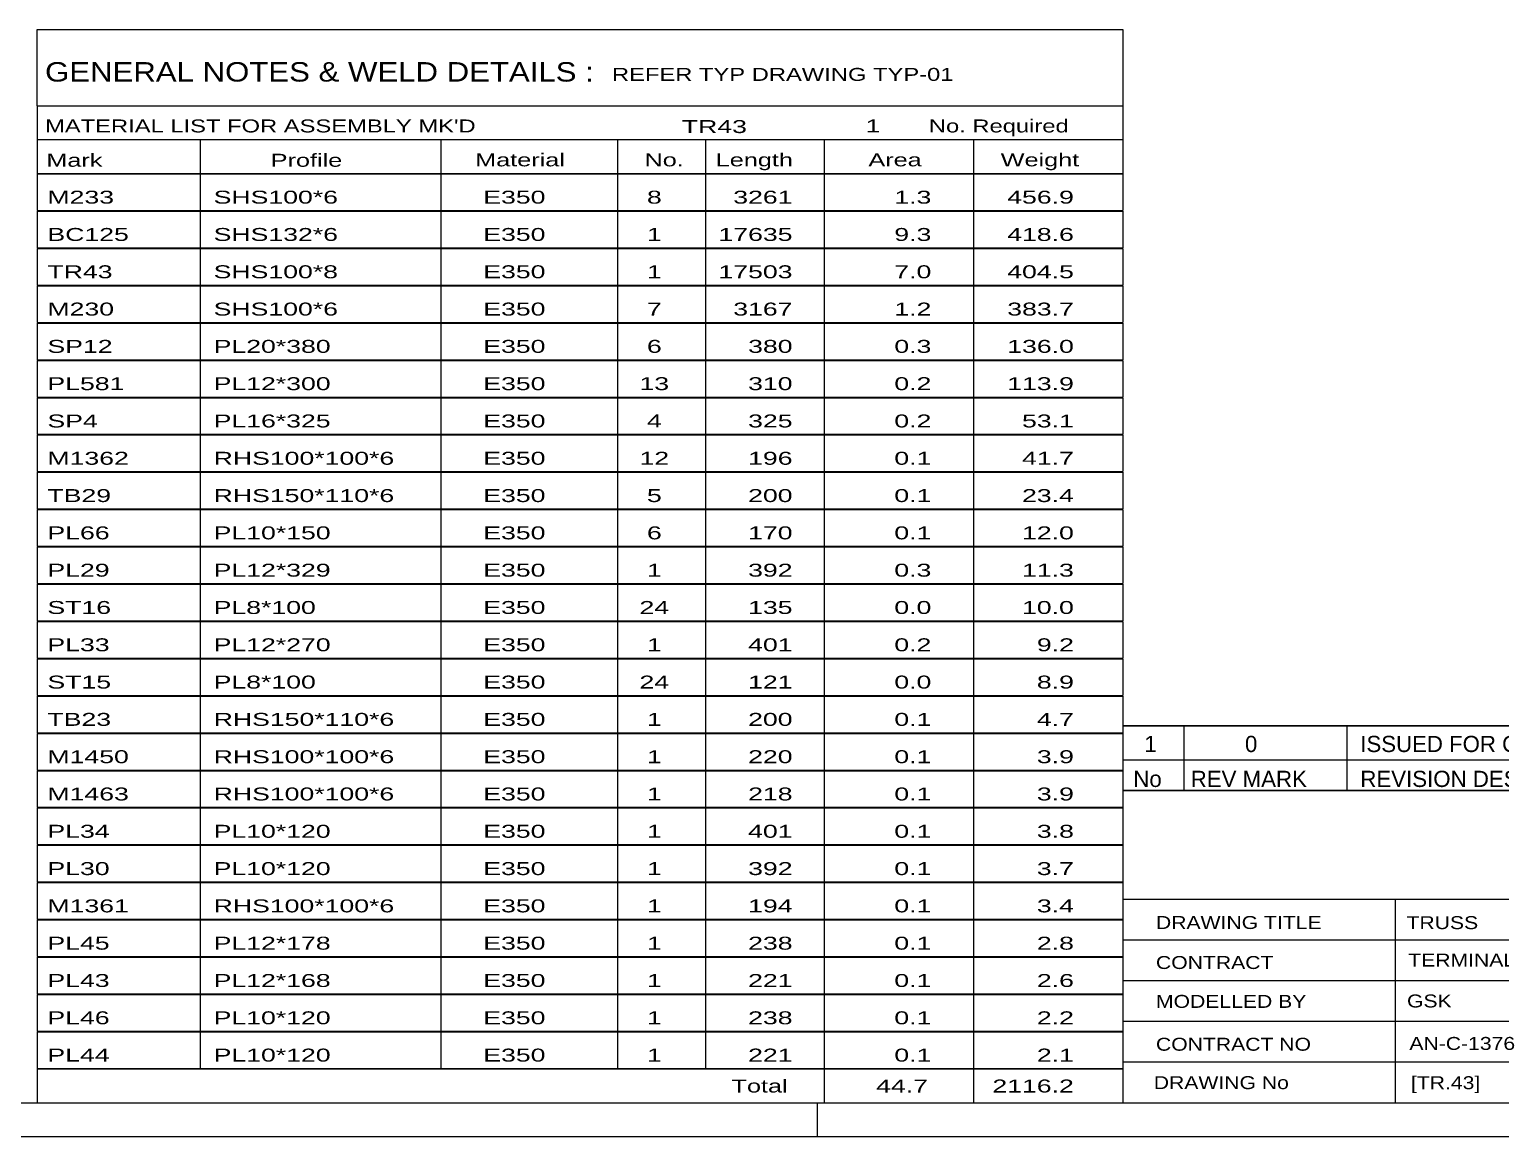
# Model space of a CAD drawing. Header units: millimetres. Extents: x 0 to 841, y 0 to 594.
# Drawn here: x 514.8 to 731.7, y 0 to 163.3 of the extents above; entities that cross this region are included whole.
import ezdxf

# ---------------------------------------------------------------- set-up
doc = ezdxf.new("R2010")
doc.units = ezdxf.units.MM
doc.styles.add('Arial Narrow', font='ARIALN.TTF', dxfattribs={"height": 0.2})

# ---------------------------------------------------------------- blocks, each defined once
blk = doc.blocks.new('Unknown-247305199-1135')
at = {"color": 5, "linetype": 'Continuous'}
for p, q in [((5, 5), (836, 5)), ((631, 0), (631, 5)), ((0, 0), (841, 0))]:
    blk.add_line(p, q, dxfattribs=at)
blk = doc.blocks.new('Unknown-247305199-60246')
at = {"color": 7, "linetype": 'Continuous'}
for p, q in [((676, 51.05), (676, 5)), ((676, 51.05), (836, 51.05)), ((836, 51), (836, 5)), ((676, 35), (836, 35)), ((716.14, 35), (716.14, 5)), ((676, 29), (836, 29)), ((818, 5.05), (818, 29.05)), ((676, 23), (836, 23)), ((760.14, 23), (760.14, 5)), ((676, 17), (836, 17)), ((676, 11), (818, 11)), ((676, 5), (836, 5))]:
    blk.add_line(p, q, dxfattribs=at)
at = {"color": 7, "style": 'Arial Narrow'}
for s, height, width, p in [('DRAWING TITLE', 1.9089, 1.425378, (680.88, 30.61)), ('TRUSS', 1.909, 1.425378, (717.81, 30.59)), ('CONTRACT', 1.909, 1.425378, (680.88, 24.71)), ('TERMINAL BUILDING', 1.9089, 1.425378, (718.06, 25.07)), ('MODELLED BY', 1.9089, 1.425378, (680.88, 18.98)), ('GSK', 1.909, 1.425378, (717.88, 19.04)), ('ISSUED', 1.909, 1.425378, (760.94, 18.64)), ('18.05.2026', 1.909, 1.425378, (777.69, 18.52)), ('CONTRACT NO', 1.9089, 1.425378, (680.88, 12.66)), ('AN-C-1376', 1.909, 1.425378, (718.23, 12.78)), ('SCALE', 1.909, 1.425378, (760.94, 12.65)), ('A1', 6.204, 1.25, (822.24, 7.2)), ('DRAWING No', 1.909, 1.425378, (680.56, 7)), ('[TR.43]', 1.909, 1.425378, (718.46, 6.99)), ('1', 3.34, 1.5, (797.91, 5.68)), ('REVISION No.', 1.9089, 1.425378, (760.94, 5.77))]:
    blk.add_text(s, height=height, dxfattribs=dict(at, width=width)).set_placement(p)
at = {"color": 7, "linetype": 'Continuous', "style": 'Arial Narrow'}
for s, height, width, p in [('PH #', 2.1, 1.42538, (823.4, 24.55)), ('203', 2.1, 1.42538, (824.19, 18.65)), ('NTS', 1.909, 1.425378, (778, 13.05))]:
    blk.add_text(s, height=height, dxfattribs=dict(at, width=width)).set_placement(p)
blk = doc.blocks.new('Unknown-247305199-60247')
at = {"color": 7, "linetype": 'Continuous'}
for p, q in [((516, 163.25), (676, 163.25)), ((516, 152), (516, 163.25)), ((676, 163.25), (676, 152)), ((516, 152), (676, 152)), ((516, 152), (516, 147)), ((676, 152), (676, 147)), ((516, 147), (676, 147)), ((516, 147), (516, 142)), ((540, 147), (540, 142)), ((575.5, 147), (575.5, 142)), ((601.5, 147), (601.5, 142)), ((614.5, 147), (614.5, 142)), ((632, 147), (632, 142)), ((654, 147), (654, 142)), ((676, 147), (676, 142)), ((516, 142), (676, 142)), ((516, 141.95), (516, 136.55)), ((516, 141.95), (676, 141.95)), ((540, 142), (540, 136.5)), ((575.5, 142), (575.5, 136.5)), ((601.5, 142), (601.5, 136.5)), ((614.5, 142), (614.5, 136.5)), ((632, 142), (632, 136.5)), ((654, 142), (654, 136.5)), ((676, 141.95), (676, 136.55)), ((516, 136.55), (676, 136.55)), ((516, 136.45), (516, 131.05)), ((516, 136.45), (676, 136.45)), ((540, 136.5), (540, 131)), ((575.5, 136.5), (575.5, 131)), ((601.5, 136.5), (601.5, 131)), ((614.5, 136.5), (614.5, 131)), ((632, 136.5), (632, 131)), ((654, 136.5), (654, 131)), ((676, 136.45), (676, 131.05)), ((516, 131.05), (676, 131.05)), ((516, 130.95), (516, 125.55)), ((516, 130.95), (676, 130.95)), ((540, 131), (540, 125.5)), ((575.5, 131), (575.5, 125.5)), ((601.5, 131), (601.5, 125.5)), ((614.5, 131), (614.5, 125.5)), ((632, 131), (632, 125.5)), ((654, 131), (654, 125.5)), ((676, 130.95), (676, 125.55)), ((516, 125.55), (676, 125.55)), ((516, 125.45), (516, 120.05)), ((516, 125.45), (676, 125.45)), ((540, 125.5), (540, 120)), ((575.5, 125.5), (575.5, 120)), ((601.5, 125.5), (601.5, 120)), ((614.5, 125.5), (614.5, 120)), ((632, 125.5), (632, 120)), ((654, 125.5), (654, 120)), ((676, 125.45), (676, 120.05)), ((516, 120.05), (676, 120.05)), ((516, 119.95), (516, 114.55)), ((516, 119.95), (676, 119.95)), ((540, 120), (540, 114.5)), ((575.5, 120), (575.5, 114.5)), ((601.5, 120), (601.5, 114.5)), ((614.5, 120), (614.5, 114.5)), ((632, 120), (632, 114.5)), ((654, 120), (654, 114.5)), ((676, 119.95), (676, 114.55)), ((516, 114.55), (676, 114.55)), ((516, 114.45), (516, 109.05)), ((516, 114.45), (676, 114.45)), ((540, 114.5), (540, 109)), ((575.5, 114.5), (575.5, 109)), ((601.5, 114.5), (601.5, 109)), ((614.5, 114.5), (614.5, 109)), ((632, 114.5), (632, 109)), ((654, 114.5), (654, 109)), ((676, 114.45), (676, 109.05)), ((516, 109.05), (676, 109.05)), ((516, 108.95), (516, 103.55)), ((516, 108.95), (676, 108.95)), ((540, 109), (540, 103.5)), ((575.5, 109), (575.5, 103.5)), ((601.5, 109), (601.5, 103.5)), ((614.5, 109), (614.5, 103.5)), ((632, 109), (632, 103.5)), ((654, 109), (654, 103.5)), ((676, 108.95), (676, 103.55)), ((516, 103.55), (676, 103.55)), ((516, 103.45), (516, 98.05)), ((516, 103.45), (676, 103.45)), ((540, 103.5), (540, 98)), ((575.5, 103.5), (575.5, 98)), ((601.5, 103.5), (601.5, 98)), ((614.5, 103.5), (614.5, 98)), ((632, 103.5), (632, 98)), ((654, 103.5), (654, 98)), ((676, 103.45), (676, 98.05)), ((516, 98.05), (676, 98.05)), ((516, 97.95), (516, 92.55)), ((516, 97.95), (676, 97.95)), ((540, 98), (540, 92.5)), ((575.5, 98), (575.5, 92.5)), ((601.5, 98), (601.5, 92.5)), ((614.5, 98), (614.5, 92.5)), ((632, 98), (632, 92.5)), ((654, 98), (654, 92.5)), ((676, 97.95), (676, 92.55)), ((516, 92.55), (676, 92.55)), ((516, 92.45), (516, 87.05)), ((516, 92.45), (676, 92.45)), ((540, 92.5), (540, 87)), ((575.5, 92.5), (575.5, 87)), ((601.5, 92.5), (601.5, 87)), ((614.5, 92.5), (614.5, 87)), ((632, 92.5), (632, 87)), ((654, 92.5), (654, 87)), ((676, 92.45), (676, 87.05)), ((516, 87.05), (676, 87.05)), ((516, 86.95), (516, 81.55)), ((516, 86.95), (676, 86.95)), ((540, 87), (540, 81.5)), ((575.5, 87), (575.5, 81.5)), ((601.5, 87), (601.5, 81.5)), ((614.5, 87), (614.5, 81.5)), ((632, 87), (632, 81.5)), ((654, 87), (654, 81.5)), ((676, 86.95), (676, 81.55)), ((516, 81.55), (676, 81.55)), ((516, 81.45), (516, 76.05)), ((516, 81.45), (676, 81.45)), ((540, 81.5), (540, 76)), ((575.5, 81.5), (575.5, 76)), ((601.5, 81.5), (601.5, 76)), ((614.5, 81.5), (614.5, 76)), ((632, 81.5), (632, 76)), ((654, 81.5), (654, 76)), ((676, 81.45), (676, 76.05)), ((516, 76.05), (676, 76.05)), ((516, 75.95), (516, 70.55)), ((516, 75.95), (676, 75.95)), ((540, 76), (540, 70.5)), ((575.5, 76), (575.5, 70.5)), ((601.5, 76), (601.5, 70.5)), ((614.5, 76), (614.5, 70.5)), ((632, 76), (632, 70.5)), ((654, 76), (654, 70.5)), ((676, 75.95), (676, 70.55)), ((516, 70.55), (676, 70.55)), ((516, 70.45), (516, 65.05)), ((516, 70.45), (676, 70.45)), ((540, 70.5), (540, 65)), ((575.5, 70.5), (575.5, 65)), ((601.5, 70.5), (601.5, 65)), ((614.5, 70.5), (614.5, 65)), ((632, 70.5), (632, 65)), ((654, 70.5), (654, 65)), ((676, 70.45), (676, 65.05)), ((516, 65.05), (676, 65.05)), ((516, 64.95), (516, 59.55)), ((516, 64.95), (676, 64.95)), ((540, 65), (540, 59.5)), ((575.5, 65), (575.5, 59.5)), ((601.5, 65), (601.5, 59.5)), ((614.5, 65), (614.5, 59.5)), ((632, 65), (632, 59.5)), ((654, 65), (654, 59.5)), ((676, 64.95), (676, 59.55)), ((516, 59.55), (676, 59.55)), ((516, 59.45), (516, 54.05)), ((516, 59.45), (676, 59.45)), ((540, 59.5), (540, 54)), ((575.5, 59.5), (575.5, 54)), ((601.5, 59.5), (601.5, 54)), ((614.5, 59.5), (614.5, 54)), ((632, 59.5), (632, 54)), ((654, 59.5), (654, 54)), ((676, 59.45), (676, 54.05)), ((516, 54.05), (676, 54.05)), ((516, 53.95), (516, 48.55)), ((516, 53.95), (676, 53.95)), ((540, 54), (540, 48.5)), ((575.5, 54), (575.5, 48.5)), ((601.5, 54), (601.5, 48.5)), ((614.5, 54), (614.5, 48.5)), ((632, 54), (632, 48.5)), ((654, 54), (654, 48.5)), ((676, 53.95), (676, 48.55)), ((516, 48.55), (676, 48.55)), ((516, 48.45), (516, 43.05)), ((516, 48.45), (676, 48.45)), ((540, 48.5), (540, 43)), ((575.5, 48.5), (575.5, 43)), ((601.5, 48.5), (601.5, 43)), ((614.5, 48.5), (614.5, 43)), ((632, 48.5), (632, 43)), ((654, 48.5), (654, 43)), ((676, 48.45), (676, 43.05)), ((516, 43.05), (676, 43.05)), ((516, 42.95), (516, 37.55)), ((516, 42.95), (676, 42.95)), ((540, 43), (540, 37.5)), ((575.5, 43), (575.5, 37.5)), ((601.5, 43), (601.5, 37.5)), ((614.5, 43), (614.5, 37.5)), ((632, 43), (632, 37.5)), ((654, 43), (654, 37.5)), ((676, 42.95), (676, 37.55)), ((516, 37.55), (676, 37.55)), ((516, 37.45), (516, 32.05)), ((516, 37.45), (676, 37.45)), ((540, 37.5), (540, 32)), ((575.5, 37.5), (575.5, 32)), ((601.5, 37.5), (601.5, 32)), ((614.5, 37.5), (614.5, 32)), ((632, 37.5), (632, 32)), ((654, 37.5), (654, 32)), ((676, 37.45), (676, 32.05)), ((516, 32.05), (676, 32.05)), ((516, 31.95), (516, 26.55)), ((516, 31.95), (676, 31.95)), ((540, 32), (540, 26.5)), ((575.5, 32), (575.5, 26.5)), ((601.5, 32), (601.5, 26.5)), ((614.5, 32), (614.5, 26.5)), ((632, 32), (632, 26.5)), ((654, 32), (654, 26.5)), ((676, 31.95), (676, 26.55)), ((516, 26.55), (676, 26.55)), ((516, 26.45), (516, 21.05)), ((516, 26.45), (676, 26.45)), ((540, 26.5), (540, 21)), ((575.5, 26.5), (575.5, 21)), ((601.5, 26.5), (601.5, 21)), ((614.5, 26.5), (614.5, 21)), ((632, 26.5), (632, 21)), ((654, 26.5), (654, 21)), ((676, 26.45), (676, 21.05)), ((516, 21.05), (676, 21.05)), ((516, 20.95), (516, 15.55)), ((516, 20.95), (676, 20.95)), ((540, 21), (540, 15.5)), ((575.5, 21), (575.5, 15.5)), ((601.5, 21), (601.5, 15.5)), ((614.5, 21), (614.5, 15.5)), ((632, 21), (632, 15.5)), ((654, 21), (654, 15.5)), ((676, 20.95), (676, 15.55)), ((516, 15.55), (676, 15.55)), ((516, 15.45), (516, 10.05)), ((516, 15.45), (676, 15.45)), ((540, 15.5), (540, 10)), ((575.5, 15.5), (575.5, 10)), ((601.5, 15.5), (601.5, 10)), ((614.5, 15.5), (614.5, 10)), ((632, 15.5), (632, 10)), ((654, 15.5), (654, 10)), ((676, 15.45), (676, 10.05)), ((516, 10.05), (676, 10.05)), ((516, 10), (676, 10)), ((516, 10), (516, 5)), ((632, 10), (632, 5)), ((654, 10), (654, 5)), ((676, 10), (676, 5)), ((516, 5), (676, 5))]:
    blk.add_line(p, q, dxfattribs=at)
at = {"color": 7, "style": 'Arial Narrow'}
for s, height, width, p in [('GENERAL NOTES & WELD DETAILS :', 2.8633, 1.4, (517.15, 155.56)), ('REFER TYP DRAWING TYP-01', 1.9089, 1.6, (600.7, 155.66)), ("MATERIAL LIST FOR ASSEMBLY MK'D", 1.9089, 1.6, (517.15, 148.06)), ('TR43', 1.909, 1.794707, (611, 147.97)), ('1', 1.91, 1.794707, (638.08, 148.06)), ('No. Required', 1.9089, 1.6, (647.41, 148.06)), ('Mark', 1.909, 1.7, (517.34, 143)), ('Profile', 1.909, 1.7, (550.41, 143)), ('Material', 1.909, 1.7, (580.54, 143.06)), ('No.', 1.909, 1.7, (605.5, 143.06)), ('Length', 1.909, 1.7, (616, 143.06)), ('Area', 1.909, 1.7, (638.5, 143.06)), ('Weight', 1.909, 1.7, (658, 143.06))]:
    blk.add_text(s, height=height, dxfattribs=dict(at, width=width)).set_placement(p)
at = {"color": 7, "linetype": 'Continuous', "style": 'Arial Narrow'}
for s, height, width, p in [('M233', 1.909, 1.794707, (517.5, 137.56)), ('SHS100*6', 1.909, 1.794707, (542, 137.56)), ('E350', 1.909, 1.794707, (581.74, 137.56)), ('8', 1.91, 1.794707, (605.86, 137.56)), ('3261', 1.909, 1.794707, (618.58, 137.56)), ('1.3', 1.909, 1.794707, (642.32, 137.56)), ('456.9', 1.909, 1.794707, (658.96, 137.56)), ('BC125', 1.909, 1.794707, (517.5, 132.06)), ('SHS132*6', 1.909, 1.794707, (542, 132.06)), ('E350', 1.909, 1.794707, (581.74, 132.06)), ('1', 1.91, 1.794707, (605.86, 132.06)), ('17635', 1.909, 1.794707, (616.4, 132.06)), ('9.3', 1.909, 1.794707, (642.32, 132.06)), ('418.6', 1.909, 1.794707, (658.96, 132.06)), ('TR43', 1.909, 1.794707, (517.5, 126.56)), ('SHS100*8', 1.909, 1.794707, (542, 126.56)), ('E350', 1.909, 1.794707, (581.74, 126.56)), ('1', 1.91, 1.794707, (605.86, 126.56)), ('17503', 1.909, 1.794707, (616.4, 126.56)), ('7.0', 1.909, 1.794707, (642.32, 126.56)), ('404.5', 1.909, 1.794707, (658.96, 126.56)), ('M230', 1.909, 1.794707, (517.5, 121.06)), ('SHS100*6', 1.909, 1.794707, (542, 121.06)), ('E350', 1.909, 1.794707, (581.74, 121.06)), ('7', 1.91, 1.794707, (605.86, 121.06)), ('3167', 1.909, 1.794707, (618.58, 121.06)), ('1.2', 1.909, 1.794707, (642.32, 121.06)), ('383.7', 1.909, 1.794707, (658.96, 121.06)), ('SP12', 1.909, 1.794707, (517.5, 115.56)), ('PL20*380', 1.909, 1.794707, (542, 115.56)), ('E350', 1.909, 1.794707, (581.74, 115.56)), ('6', 1.91, 1.794707, (605.86, 115.56)), ('380', 1.909, 1.794707, (620.77, 115.56)), ('0.3', 1.909, 1.794707, (642.32, 115.56)), ('136.0', 1.909, 1.794707, (658.96, 115.56)), ('PL581', 1.909, 1.794707, (517.5, 110.06)), ('PL12*300', 1.909, 1.794707, (542, 110.06)), ('E350', 1.909, 1.794707, (581.74, 110.06)), ('13', 1.909, 1.794707, (604.76, 110.06)), ('310', 1.909, 1.794707, (620.77, 110.06)), ('0.2', 1.909, 1.794707, (642.32, 110.06)), ('113.9', 1.909, 1.794707, (658.96, 110.06)), ('SP4', 1.909, 1.794707, (517.5, 104.56)), ('PL16*325', 1.909, 1.794707, (542, 104.56)), ('E350', 1.909, 1.794707, (581.74, 104.56)), ('4', 1.91, 1.794707, (605.86, 104.56)), ('325', 1.909, 1.794707, (620.77, 104.56)), ('0.2', 1.909, 1.794707, (642.32, 104.56)), ('53.1', 1.909, 1.794707, (661.14, 104.56)), ('M1362', 1.909, 1.794707, (517.5, 99.06)), ('RHS100*100*6', 1.9089, 1.794707, (542, 99.06)), ('E350', 1.909, 1.794707, (581.74, 99.06)), ('12', 1.909, 1.794707, (604.76, 99.06)), ('196', 1.909, 1.794707, (620.77, 99.06)), ('0.1', 1.909, 1.794707, (642.32, 99.06)), ('41.7', 1.909, 1.794707, (661.14, 99.06)), ('TB29', 1.909, 1.794707, (517.5, 93.56)), ('RHS150*110*6', 1.9089, 1.794707, (542, 93.56)), ('E350', 1.909, 1.794707, (581.74, 93.56)), ('5', 1.91, 1.794707, (605.86, 93.56)), ('200', 1.909, 1.794707, (620.77, 93.56)), ('0.1', 1.909, 1.794707, (642.32, 93.56)), ('23.4', 1.909, 1.794707, (661.14, 93.56)), ('PL66', 1.909, 1.794707, (517.5, 88.06)), ('PL10*150', 1.909, 1.794707, (542, 88.06)), ('E350', 1.909, 1.794707, (581.74, 88.06)), ('6', 1.91, 1.794707, (605.86, 88.06)), ('170', 1.909, 1.794707, (620.77, 88.06)), ('0.1', 1.909, 1.794707, (642.32, 88.06)), ('12.0', 1.909, 1.794707, (661.14, 88.06)), ('PL29', 1.909, 1.794707, (517.5, 82.56)), ('PL12*329', 1.909, 1.794707, (542, 82.56)), ('E350', 1.909, 1.794707, (581.74, 82.56)), ('1', 1.91, 1.794707, (605.86, 82.56)), ('392', 1.909, 1.794707, (620.77, 82.56)), ('0.3', 1.909, 1.794707, (642.32, 82.56)), ('11.3', 1.909, 1.794707, (661.14, 82.56)), ('ST16', 1.909, 1.794707, (517.5, 77.06)), ('PL8*100', 1.909, 1.794707, (542, 77.06)), ('E350', 1.909, 1.794707, (581.74, 77.06)), ('24', 1.909, 1.794707, (604.76, 77.06)), ('135', 1.909, 1.794707, (620.77, 77.06)), ('0.0', 1.909, 1.794707, (642.32, 77.06)), ('10.0', 1.909, 1.794707, (661.14, 77.06)), ('PL33', 1.909, 1.794707, (517.5, 71.56)), ('PL12*270', 1.909, 1.794707, (542, 71.56)), ('E350', 1.909, 1.794707, (581.74, 71.56)), ('1', 1.91, 1.794707, (605.86, 71.56)), ('401', 1.909, 1.794707, (620.77, 71.56)), ('0.2', 1.909, 1.794707, (642.32, 71.56)), ('9.2', 1.909, 1.794707, (663.33, 71.56)), ('ST15', 1.909, 1.794707, (517.5, 66.06)), ('PL8*100', 1.909, 1.794707, (542, 66.06)), ('E350', 1.909, 1.794707, (581.74, 66.06)), ('24', 1.909, 1.794707, (604.76, 66.06)), ('121', 1.909, 1.794707, (620.77, 66.06)), ('0.0', 1.909, 1.794707, (642.32, 66.06)), ('8.9', 1.909, 1.794707, (663.33, 66.06)), ('TB23', 1.909, 1.794707, (517.5, 60.56)), ('RHS150*110*6', 1.9089, 1.794707, (542, 60.56)), ('E350', 1.909, 1.794707, (581.74, 60.56)), ('1', 1.91, 1.794707, (605.86, 60.56)), ('200', 1.909, 1.794707, (620.77, 60.56)), ('0.1', 1.909, 1.794707, (642.32, 60.56)), ('4.7', 1.909, 1.794707, (663.33, 60.56)), ('M1450', 1.909, 1.794707, (517.5, 55.06)), ('RHS100*100*6', 1.9089, 1.794707, (542, 55.06)), ('E350', 1.909, 1.794707, (581.74, 55.06)), ('1', 1.91, 1.794707, (605.86, 55.06)), ('220', 1.909, 1.794707, (620.77, 55.06)), ('0.1', 1.909, 1.794707, (642.32, 55.06)), ('3.9', 1.909, 1.794707, (663.33, 55.06)), ('M1463', 1.909, 1.794707, (517.5, 49.56)), ('RHS100*100*6', 1.9089, 1.794707, (542, 49.56)), ('E350', 1.909, 1.794707, (581.74, 49.56)), ('1', 1.91, 1.794707, (605.86, 49.56)), ('218', 1.909, 1.794707, (620.77, 49.56)), ('0.1', 1.909, 1.794707, (642.32, 49.56)), ('3.9', 1.909, 1.794707, (663.33, 49.56)), ('PL34', 1.909, 1.794707, (517.5, 44.06)), ('PL10*120', 1.909, 1.794707, (542, 44.06)), ('E350', 1.909, 1.794707, (581.74, 44.06)), ('1', 1.91, 1.794707, (605.86, 44.06)), ('401', 1.909, 1.794707, (620.77, 44.06)), ('0.1', 1.909, 1.794707, (642.32, 44.06)), ('3.8', 1.909, 1.794707, (663.33, 44.06)), ('PL30', 1.909, 1.794707, (517.5, 38.56)), ('PL10*120', 1.909, 1.794707, (542, 38.56)), ('E350', 1.909, 1.794707, (581.74, 38.56)), ('1', 1.91, 1.794707, (605.86, 38.56)), ('392', 1.909, 1.794707, (620.77, 38.56)), ('0.1', 1.909, 1.794707, (642.32, 38.56)), ('3.7', 1.909, 1.794707, (663.33, 38.56)), ('M1361', 1.909, 1.794707, (517.5, 33.06)), ('RHS100*100*6', 1.9089, 1.794707, (542, 33.06)), ('E350', 1.909, 1.794707, (581.74, 33.06)), ('1', 1.91, 1.794707, (605.86, 33.06)), ('194', 1.909, 1.794707, (620.77, 33.06)), ('0.1', 1.909, 1.794707, (642.32, 33.06)), ('3.4', 1.909, 1.794707, (663.33, 33.06)), ('PL45', 1.909, 1.794707, (517.5, 27.56)), ('PL12*178', 1.909, 1.794707, (542, 27.56)), ('E350', 1.909, 1.794707, (581.74, 27.56)), ('1', 1.91, 1.794707, (605.86, 27.56)), ('238', 1.909, 1.794707, (620.77, 27.56)), ('0.1', 1.909, 1.794707, (642.32, 27.56)), ('2.8', 1.909, 1.794707, (663.33, 27.56)), ('PL43', 1.909, 1.794707, (517.5, 22.06)), ('PL12*168', 1.909, 1.794707, (542, 22.06)), ('E350', 1.909, 1.794707, (581.74, 22.06)), ('1', 1.91, 1.794707, (605.86, 22.06)), ('221', 1.909, 1.794707, (620.77, 22.06)), ('0.1', 1.909, 1.794707, (642.32, 22.06)), ('2.6', 1.909, 1.794707, (663.33, 22.06)), ('PL46', 1.909, 1.794707, (517.5, 16.56)), ('PL10*120', 1.909, 1.794707, (542, 16.56)), ('E350', 1.909, 1.794707, (581.74, 16.56)), ('1', 1.91, 1.794707, (605.86, 16.56)), ('238', 1.909, 1.794707, (620.77, 16.56)), ('0.1', 1.909, 1.794707, (642.32, 16.56)), ('2.2', 1.909, 1.794707, (663.33, 16.56)), ('PL44', 1.909, 1.794707, (517.5, 11.06)), ('PL10*120', 1.909, 1.794707, (542, 11.06)), ('E350', 1.909, 1.794707, (581.74, 11.06)), ('1', 1.91, 1.794707, (605.86, 11.06)), ('221', 1.909, 1.794707, (620.77, 11.06)), ('0.1', 1.909, 1.794707, (642.32, 11.06)), ('2.1', 1.909, 1.794707, (663.33, 11.06)), ('Total', 1.909, 1.7, (618.33, 6.5)), ('44.7', 1.909, 1.794707, (639.64, 6.5)), ('2116.2', 1.909, 1.794707, (656.77, 6.5))]:
    blk.add_text(s, height=height, dxfattribs=dict(at, width=width)).set_placement(p)
blk = doc.blocks.new('Unknown-247305199-60249')
at = {"color": 7, "linetype": 'Continuous'}
for p, q in [((676, 60.55), (836, 60.55)), ((836, 60.55), (676, 60.55)), ((676, 60.55), (676, 55.55)), ((685, 60.55), (685, 55.55)), ((709, 60.55), (709, 55.55)), ((806, 60.55), (806, 55.55)), ((836, 60.55), (836, 55.55)), ((676, 55.55), (836, 55.55)), ((676, 55.55), (676, 51.05)), ((676, 55.55), (836, 55.55)), ((685, 55.55), (685, 51.05)), ((709, 55.55), (709, 51.05)), ((806, 55.55), (806, 51.05)), ((836, 55.55), (836, 51.05)), ((836, 51.05), (676, 51.05))]:
    blk.add_line(p, q, dxfattribs=at)
at = {"color": 7, "linetype": 'Continuous', "style": 'Arial Narrow'}
for s, height, width, p in [('1', 2.39, 1.196471, (679.16, 56.7)), ('0', 2.39, 1.196471, (694, 56.7)), ('ISSUED FOR CONSTRUCTION', 2.3861, 1.196471, (711, 56.7)), ('18.05.2026', 2.386, 1.196471, (812, 56.7)), ('No', 2.386, 1.2, (677.54, 51.55)), ('REV MARK', 2.386, 1.2, (686, 51.55)), ('REVISION DESCRIPTION', 2.3861, 1.2, (711, 51.55)), ('REV. DATE', 2.386, 1.2, (811.28, 51.55))]:
    blk.add_text(s, height=height, dxfattribs=dict(at, width=width)).set_placement(p)

msp = doc.modelspace()

# ---------------------------------------------------------------- block references
for name in ['Unknown-247305199-1135', 'Unknown-247305199-60247', 'Unknown-247305199-60249', 'Unknown-247305199-60246']:
    msp.add_blockref(name, (0, 0))

doc.saveas('drawing.dxf')
